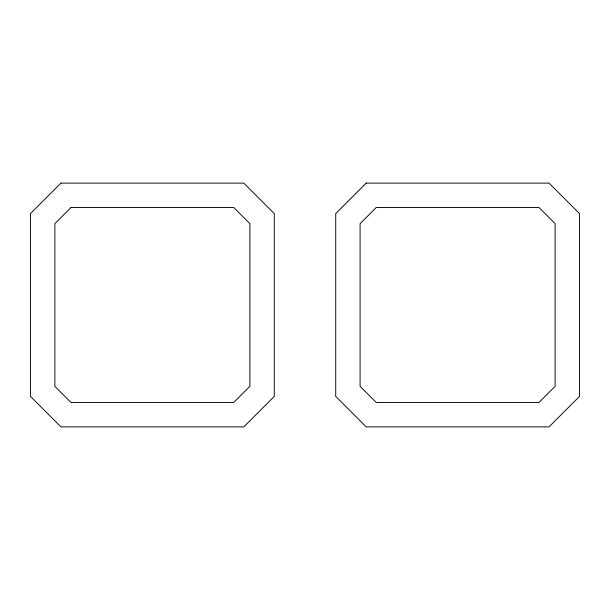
<?xml version="1.0" encoding="UTF-8"?>
<svg xmlns="http://www.w3.org/2000/svg" width="610" height="610" viewBox="0 0 610 610"><rect width="100%" height="100%" fill="white"/><g stroke="black" fill="none" stroke-linecap="round" stroke-linejoin="round"><path stroke-width="0.91" d="M60.969 183.107L30.5 213.584L30.5 396.416L60.969 426.893L243.809 426.893L274.286 396.416L274.286 213.584L243.809 183.107L60.969 183.107M71.073 207.484L54.877 223.679L54.877 386.321L71.073 402.516L233.714 402.516L249.902 386.321L249.902 223.679L233.714 207.484L71.073 207.484M366.191 183.107L335.713 213.584L335.713 396.416L366.191 426.893L549.03 426.893L579.5 396.416L579.5 213.584L549.03 183.107L366.191 183.107M376.286 207.484L360.098 223.679L360.098 386.321L376.286 402.516L538.927 402.516L555.123 386.321L555.123 223.679L538.927 207.484L376.286 207.484"/></g></svg>
